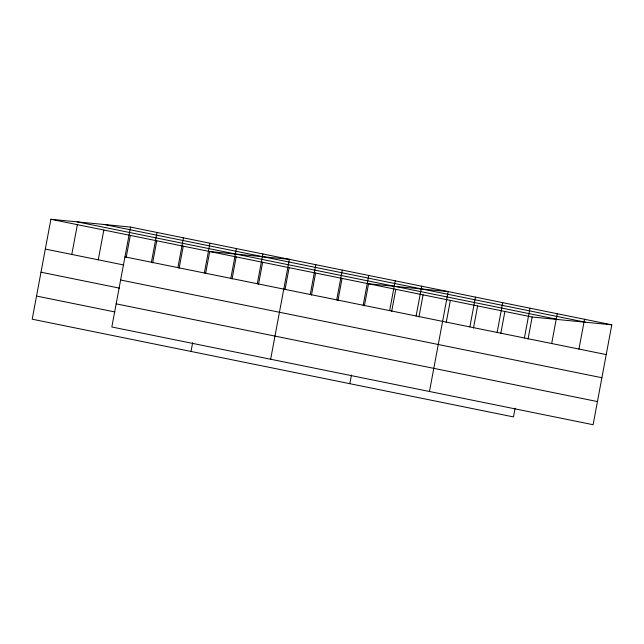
<?xml version="1.0" encoding="UTF-8"?>
<svg xmlns="http://www.w3.org/2000/svg" width="644" height="644" viewBox="0 0 644 644"><rect width="100%" height="100%" fill="white"/><g stroke="black" fill="none" stroke-linecap="round" stroke-linejoin="round"><path stroke-width="0.97" d="M130.523 227.082L111.831 326.991L593.1 424.718L611.8 324.809L130.523 227.082L50.9 219.282L32.2 319.191L513.477 416.918L515.095 408.24M71.79 254.444L77.369 224.659M98.266 259.814L103.837 230.037M126.176 257.503L130.305 235.406M151.421 262.237L156.999 232.46M152.644 262.881L156.774 240.784M177.889 267.614L183.468 237.837M179.113 268.258L183.25 246.161M204.365 272.992L209.936 243.207M191.018 351.439L192.645 342.761M205.581 273.628L209.719 251.538L289.349 259.331L270.649 359.239M230.834 278.369L236.404 248.584M232.049 279.005L236.187 256.908M257.302 283.738L262.873 253.961M258.526 284.382L262.655 262.285M284.994 289.752L289.124 267.663M310.247 294.493L315.818 264.708M311.463 295.129L315.6 273.032M336.715 299.863L342.286 270.086M337.931 300.507L342.069 278.409M363.184 305.24L368.754 275.455M349.837 383.687L351.463 375.009M364.399 305.884L368.537 283.787L448.168 291.579L429.468 391.488M389.652 310.617L395.223 280.832M391.673 311.414L395.81 289.325M416.121 315.987L421.699 286.21M418.946 316.953L423.084 294.855M446.22 322.491L450.357 300.394M469.862 326.902L475.441 297.117M473.493 328.029L477.623 305.932M497.136 332.441L502.714 302.656M500.766 333.568L504.896 311.471M524.409 337.979L529.98 308.194M528.032 339.106L532.169 317.009L611.8 324.809M551.683 343.518L557.253 313.733M578.956 349.056L584.527 319.271M104.248 224.506L585.525 322.233M77.175 221.858L558.445 319.585M50.9 219.282L532.169 317.009M124.952 256.867L606.229 354.594M45.322 249.067L123.753 264.99M120.621 280.003L601.899 377.73M40.991 272.211L119.422 288.134M116.162 303.847L597.431 401.574M36.531 296.047L114.962 311.978"/></g></svg>
